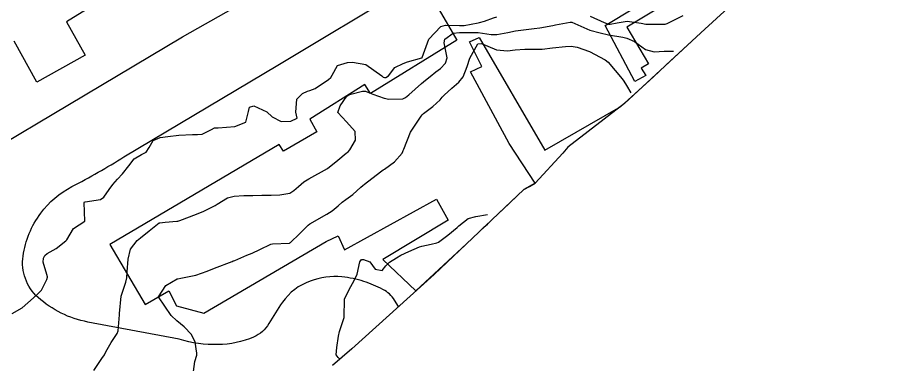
# Model space of a CAD drawing. Header units: metres. Extents: x 307586 to 320046, y 7427249 to 7434250.
# Drawn here: x 315383.5 to 315477.8, y 7432056.3 to 7432093.5 of the extents above; entities that cross this region are included whole.
import ezdxf

# ---------------------------------------------------------------- set-up
doc = ezdxf.new("R2010")
doc.units = ezdxf.units.M
doc.header["$MEASUREMENT"] = 0
for name, color, linetype in [('Area', 45, 'Continuous'), ('Curvas de Nivel 1m', 11, 'Continuous'), ('Edificações', 30, 'Continuous'), ('Vias Primárias', 230, 'Continuous')]:
    doc.layers.add(name, color=color, linetype=linetype)

msp = doc.modelspace()

# ---------------------------------------------------------------- linework, layer by layer
at = {"layer": 'Area'}
msp.add_polyline3d([(315483.421, 7432116.025, 762.611), (315476.633, 7432110.23, 753.651), (315473.236, 7432106.713, 753.955), (315472.215, 7432105.385, 753.963), (315466.213, 7432100.305, 758.149), (315464.878, 7432099.199, 758.03), (315456.936, 7432091.881, 764.811), (315448.722, 7432084.287, 759.249), (315442.63, 7432079.623, 765.382), (315442.119, 7432078.961, 765.155), (315439.128, 7432075.766, 762.398), (315437.924, 7432075.065, 762.977), (315428.285, 7432065.95, 759.091), (315419.428, 7432057.969, 759.07), (315417.36, 7432056.186, 758.999)], dxfattribs=at)
at = {"layer": 'Curvas de Nivel 1m', "flags": 128}
for points, elevation in [([(315382.945, 7432061.747), (315384.018, 7432062.358), (315384.645, 7432062.897), (315385.57, 7432063.716), (315386.105, 7432064.264), (315386.679, 7432065.417), (315386.732, 7432065.65), (315386.736, 7432065.699), (315386.685, 7432065.954), (315386.274, 7432067.282), (315386.311, 7432067.706), (315386.441, 7432067.97), (315386.71, 7432068.191), (315387.679, 7432068.73), (315388.731, 7432069.545), (315388.798, 7432069.613), (315388.838, 7432069.679), (315389.547, 7432070.87), (315390.753, 7432071.66), (315390.679, 7432073.661), (315390.708, 7432073.727), (315390.774, 7432073.751), (315392.423, 7432073.99), (315392.782, 7432074.23), (315393.357, 7432075.062), (315393.776, 7432075.62), (315394.254, 7432076.17), (315394.814, 7432076.736), (315395.494, 7432077.6), (315396.055, 7432078.372), (315396.842, 7432078.831), (315397.338, 7432079.083), (315397.677, 7432079.572), (315398.101, 7432080.327), (315398.864, 7432080.637), (315399.662, 7432080.755), (315400.866, 7432080.892), (315402.317, 7432080.968), (315402.867, 7432080.958), (315403.364, 7432081.009), (315404.37, 7432081.495), (315404.673, 7432081.694), (315404.875, 7432081.697), (315405.074, 7432081.686), (315406.876, 7432081.816), (315408.045, 7432082.285), (315408.333, 7432083.446), (315408.433, 7432083.912), (315408.902, 7432084.063), (315410.294, 7432083.426), (315410.888, 7432082.883), (315411.862, 7432082.384), (315412.883, 7432082.415), (315413.553, 7432082.717), (315413.435, 7432083.385), (315413.528, 7432084.769), (315414.126, 7432085.378), (315414.663, 7432085.635), (315414.926, 7432085.682), (315415.49, 7432085.923), (315416.938, 7432086.881), (315417.187, 7432087.091), (315417.329, 7432087.336), (315417.91, 7432088.379), (315418.964, 7432088.716), (315419.527, 7432088.752), (315420.961, 7432088.488), (315422.661, 7432087.274), (315422.812, 7432087.142), (315422.941, 7432087.089), (315423.111, 7432087.099), (315423.366, 7432087.266), (315424.043, 7432088.172), (315424.963, 7432088.613), (315425.431, 7432088.778), (315426.973, 7432089.205), (315426.988, 7432089.215), (315427.001, 7432089.258), (315427.707, 7432091.219), (315429.014, 7432092.577), (315429.49, 7432092.721), (315431.015, 7432092.663), (315431.512, 7432092.676), (315433.02, 7432092.968), (315433.171, 7432092.998), (315433.71, 7432093.143), (315434.654, 7432093.507), (315435.028, 7432093.616)], 756), ([(315391.726, 7432055.643), (315392.576, 7432056.916), (315392.874, 7432057.333), (315393.016, 7432057.626), (315393.571, 7432058.648), (315394.227, 7432059.614), (315394.334, 7432059.895), (315394.487, 7432061.611), (315394.491, 7432061.754), (315394.653, 7432063.61), (315395.177, 7432065.101), (315395.255, 7432065.601), (315395.306, 7432066.218), (315395.427, 7432067.599), (315395.663, 7432068.652), (315396.387, 7432069.585), (315396.736, 7432069.868), (315397.675, 7432070.64), (315398.752, 7432071.473), (315398.813, 7432071.499), (315399.403, 7432071.553), (315400.633, 7432071.663), (315400.754, 7432071.684), (315400.966, 7432071.748), (315402.762, 7432072.415), (315403.532, 7432072.735), (315404.772, 7432073.359), (315404.978, 7432073.487), (315406.096, 7432074.158), (315406.786, 7432074.336), (315407.826, 7432074.411), (315408.788, 7432074.44), (315409.763, 7432074.455), (315410.789, 7432074.472), (315411.705, 7432074.49), (315412.792, 7432074.679), (315413.226, 7432074.956), (315413.702, 7432075.381), (315414.301, 7432075.882), (315414.811, 7432076.227), (315416.823, 7432077.34), (315417.932, 7432078.234), (315418.848, 7432078.971), (315419.04, 7432079.128), (315419.225, 7432079.316), (315419.82, 7432080.354), (315419.805, 7432081.311), (315418.883, 7432082.341), (315417.922, 7432083.33), (315418.192, 7432084.039), (315418.919, 7432085.075), (315419.032, 7432085.208), (315419.326, 7432085.316), (315420.586, 7432085.644), (315420.926, 7432085.623), (315421.148, 7432085.52), (315421.681, 7432085.289), (315422.917, 7432084.875), (315423.402, 7432084.778), (315424.916, 7432084.793), (315425.221, 7432084.943), (315425.565, 7432085.24), (315426.935, 7432086.445), (315427.348, 7432086.807), (315427.848, 7432087.211), (315428.471, 7432087.686), (315428.956, 7432088.067), (315429.517, 7432088.642), (315429.673, 7432089.193), (315429.372, 7432090.813), (315429.449, 7432091.195), (315430.32, 7432091.87), (315431.004, 7432091.943), (315432.237, 7432091.929), (315433.004, 7432091.915), (315434.412, 7432091.726), (315435.002, 7432091.711), (315436.188, 7432091.935), (315437.008, 7432092.093), (315437.883, 7432092.224), (315439.012, 7432092.341), (315439.654, 7432092.432), (315441.017, 7432092.689), (315441.328, 7432092.746), (315442.914, 7432093.032), (315443.023, 7432093.038), (315443.059, 7432093.03), (315445.01, 7432092.167), (315446.124, 7432091.881), (315447.003, 7432091.692), (315448.551, 7432091.415), (315448.998, 7432091.331), (315449.792, 7432090.952), (315450.985, 7432090.111), (315451.924, 7432089.867), (315452.983, 7432089.916), (315453.993, 7432089.91)], 757), ([(315445.03, 7432093.695), (315446.549, 7432092.995), (315447.02, 7432092.825), (315447.198, 7432092.809), (315447.952, 7432092.976), (315449.025, 7432093.129), (315450.513, 7432092.945), (315451.021, 7432092.822), (315451.155, 7432092.804), (315453.022, 7432092.821), (315453.102, 7432092.829), (315453.301, 7432092.907), (315454.452, 7432093.472), (315455.032, 7432093.762)], 756), ([(315402.426, 7432055.512), (315402.574, 7432056.583), (315402.79, 7432057.298), (315402.795, 7432057.508), (315402.6, 7432058.677), (315402.22, 7432059.516), (315401.426, 7432060.333), (315400.627, 7432060.957), (315400.032, 7432061.546), (315398.653, 7432063.56), (315399.474, 7432064.749), (315400.682, 7432065.47), (315400.736, 7432065.485), (315401.083, 7432065.534), (315402.687, 7432065.87), (315403.9, 7432066.289), (315404.694, 7432066.613), (315406.596, 7432067.355), (315406.702, 7432067.393), (315406.747, 7432067.415), (315406.862, 7432067.458), (315408.153, 7432068.004), (315408.715, 7432068.238), (315409.541, 7432068.612), (315410.73, 7432069.194), (315410.907, 7432069.24), (315412.732, 7432069.306), (315412.788, 7432069.334), (315412.848, 7432069.389), (315413.809, 7432070.312), (315414.752, 7432071.232), (315414.93, 7432071.367), (315416.764, 7432072.408), (315417.321, 7432072.781), (315417.956, 7432073.328), (315418.395, 7432073.708), (315418.783, 7432073.99), (315419.561, 7432074.543), (315420.403, 7432075.304), (315420.616, 7432075.49), (315420.806, 7432075.641), (315422.524, 7432076.979), (315422.822, 7432077.188), (315422.872, 7432077.22), (315422.95, 7432077.269), (315424.04, 7432078.053), (315424.849, 7432078.985), (315424.937, 7432079.164), (315424.968, 7432079.248), (315425.021, 7432079.414), (315425.751, 7432081.237), (315426.89, 7432082.942), (315427.014, 7432083.096), (315427.147, 7432083.217), (315428.147, 7432083.971), (315428.918, 7432084.704), (315429.152, 7432084.966), (315429.363, 7432085.196), (315430.178, 7432085.94), (315430.937, 7432086.598), (315431.402, 7432087.173), (315431.847, 7432088.279), (315432.13, 7432089.163), (315432.988, 7432090.702), (315433.376, 7432090.76), (315434.982, 7432090.068), (315436.15, 7432089.949), (315436.982, 7432090.051), (315438.033, 7432090.143), (315438.984, 7432090.152), (315439.903, 7432090.151), (315440.985, 7432090.265), (315442.388, 7432090.44), (315442.987, 7432090.458), (315443.644, 7432090.366), (315444.982, 7432089.891), (315446.664, 7432088.993), (315446.969, 7432088.743), (315448.482, 7432086.967), (315448.668, 7432086.692), (315448.936, 7432086.238), (315449.423, 7432085.45)], 758), ([(315418.063, 7432056.94), (315418.027, 7432056.959), (315417.962, 7432057.019), (315417.774, 7432057.328), (315417.832, 7432058.09), (315418.007, 7432059.326), (315418.117, 7432059.826), (315418.633, 7432061.32), (315418.653, 7432063.32), (315419.321, 7432064.666), (315419.68, 7432065.31), (315420.005, 7432065.992), (315420.283, 7432067.304), (315420.466, 7432067.543), (315420.707, 7432067.562), (315421.36, 7432067.29), (315421.932, 7432066.518), (315422.694, 7432066.389), (315423.09, 7432066.875), (315423.473, 7432067.262), (315424.232, 7432067.732), (315424.714, 7432068.01), (315425.548, 7432068.41), (315426.728, 7432068.918), (315426.955, 7432068.992), (315427.972, 7432069.208), (315428.584, 7432069.352), (315428.735, 7432069.417), (315429.759, 7432070.173), (315430.751, 7432070.993), (315430.931, 7432071.177), (315431.956, 7432071.971), (315432.768, 7432072.171), (315434.003, 7432072.37)], 759)]:
    msp.add_lwpolyline(points, dxfattribs=dict(at, elevation=elevation))
at = {"layer": 'Edificações'}
for points in [[(315462.026, 7432100.325), (315448.971, 7432092.495), (315451.299, 7432088.577), (315450.514, 7432088.107), (315451.037, 7432087.297), (315449.861, 7432086.67), (315446.644, 7432092.678), (315465.564, 7432104.096)], [(315427.077, 7432097.406), (315430.734, 7432091.109), (315421.429, 7432085.381), (315420.841, 7432086.346), (315414.914, 7432082.61), (315415.671, 7432081.267), (315412.096, 7432079.2), (315411.634, 7432079.914), (315393.432, 7432069.148), (315397.247, 7432062.728), (315399.776, 7432064.178), (315400.606, 7432062.563), (315403.55, 7432061.776), (315416.695, 7432069.479), (315417.98, 7432070.1), (315418.65, 7432068.573), (315428.519, 7432074.04), (315429.804, 7432071.762), (315422.755, 7432067.538), (315426.332, 7432064.19), (315431.744, 7432069.221), (315433.134, 7432070.535), (315433.639, 7432071.013), (315433.999, 7432071.353), (315434.55, 7432071.874), (315435.165, 7432072.456), (315436.344, 7432073.571), (315437.24, 7432074.418), (315437.924, 7432075.065), (315438.513, 7432075.408), (315439.128, 7432075.766), (315436.346, 7432080.024), (315432.173, 7432087.69), (315433.399, 7432088.289), (315432.067, 7432090.909), (315433.136, 7432091.377), (315440.159, 7432079.277), (315448.333, 7432083.99), (315449.497, 7432085.003), (315451.408, 7432086.77), (315452.406, 7432087.693), (315453.179, 7432088.407), (315456.936, 7432091.881), (315464.878, 7432099.199)], [(315397.29, 7432098.334), (315388.775, 7432093.061), (315390.8, 7432089.478), (315385.593, 7432086.589), (315383.164, 7432090.981)]]:
    msp.add_lwpolyline(points, dxfattribs=at)
at = {"layer": 'Vias Primárias'}
msp.add_lwpolyline([(315368.167, 7432071.792), (315401.26, 7432091.473), (315430.235, 7432107.854), (315438.418, 7432112.7, 0.147619), (315442.502, 7432117.147, 0.206845), (315442.829, 7432124.938, 0.133433), (315439.473, 7432129.529), (315420.025, 7432142.717), (315409.598, 7432149.963, 0.030466), (315406.774, 7432151.681, 0.091745), (315404.813, 7432152.293, 0.0521), (315396.89, 7432152.415, 0.040616), (315392.847, 7432151.722), (315374.256, 7432140.859)], format="xyb", dxfattribs=at)
msp.add_lwpolyline([(315368.167, 7432071.792), (315401.26, 7432091.473), (315430.235, 7432107.854), (315438.418, 7432112.7, 0.147619), (315442.502, 7432117.147, 0.206845), (315442.829, 7432124.938, 0.133433), (315439.473, 7432129.529), (315420.025, 7432142.717), (315409.598, 7432149.963, 0.030466), (315406.774, 7432151.681, 0.091745), (315404.813, 7432152.293, 0.0521), (315396.89, 7432152.415, 0.040616), (315392.847, 7432151.722), (315374.256, 7432140.859)], format="xyb", dxfattribs=at)
at = {"layer": 'Vias Primárias', "elevation": 759.082}
msp.add_lwpolyline([(315424.462, 7432062.505), (315424.032, 7432063.193, 0.136099), (315422.785, 7432064.335, 0.037771), (315420.734, 7432065.191, 0.057144), (315418.371, 7432065.683, 0.110616), (315414.969, 7432065.243, 0.152839), (315411.982, 7432062.96, 0.023827), (315410.528, 7432060.677, -0.164032), (315408.892, 7432059.225, -0.096022), (315405.065, 7432058.412, -0.076937), (315400.884, 7432058.982), (315391.079, 7432060.837, -0.137006), (315385.729, 7432063.483, -0.250551), (315384.119, 7432067.918, -0.124673), (315386.016, 7432072.522, -0.113696), (315389.366, 7432075.375, 0.02052), (315394.955, 7432078.576), (315411.506, 7432088.421), (315425.361, 7432096.742)], format="xyb", dxfattribs=at)
msp.add_lwpolyline([(315424.462, 7432062.505), (315424.032, 7432063.193, 0.136099), (315422.785, 7432064.335, 0.037771), (315420.734, 7432065.191, 0.057144), (315418.371, 7432065.683, 0.110616), (315414.969, 7432065.243, 0.152839), (315411.982, 7432062.96, 0.023827), (315410.528, 7432060.677, -0.164032), (315408.892, 7432059.225, -0.096022), (315405.065, 7432058.412, -0.076937), (315400.884, 7432058.982), (315391.079, 7432060.837, -0.137006), (315385.729, 7432063.483, -0.250551), (315384.119, 7432067.918, -0.124673), (315386.016, 7432072.522, -0.113696), (315389.366, 7432075.375, 0.02052), (315394.955, 7432078.576), (315411.506, 7432088.421), (315425.361, 7432096.742)], format="xyb", dxfattribs=at)

doc.saveas('drawing.dxf')
